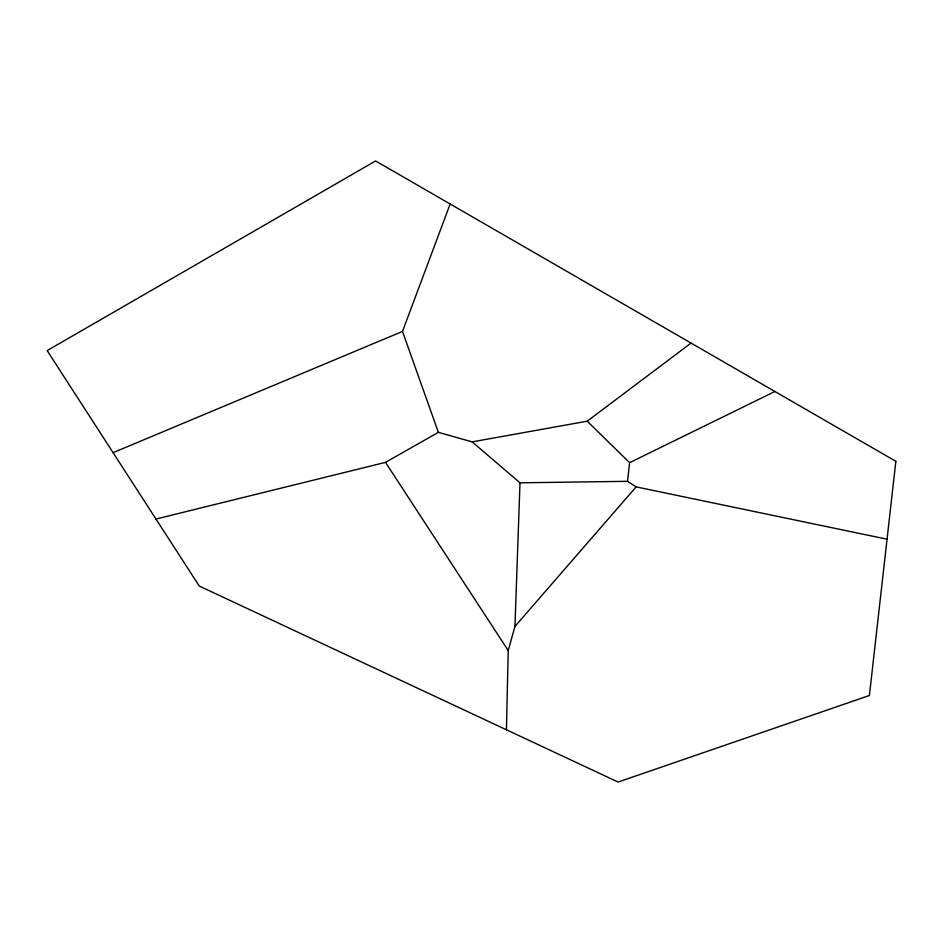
<?xml version="1.0" encoding="UTF-8"?>
<svg xmlns="http://www.w3.org/2000/svg" width="943" height="943" viewBox="0 0 943 943"><rect width="100%" height="100%" fill="white"/><g stroke="black" fill="none" stroke-linecap="round" stroke-linejoin="round"><path stroke-width="1.41" d="M506.426 729.788L508.23 650.576L514.949 626.447L519.994 482.816L472.172 441.878L438.354 432.342L385.51 462.365L155.96 519.039M887.057 539.207L636.124 486.883L627.543 481.319L629.594 462.683L587.218 421.191L472.172 441.878M438.354 432.342L402.496 331.417L450.153 203.994M514.949 626.447L636.124 486.883M587.218 421.191L691.054 343.075M629.594 462.683L774.91 391.498M113.089 452.664L402.496 331.417M519.994 482.816L627.543 481.319M385.51 462.365L508.23 650.576M895.85 461.316L869.399 695.498L618.089 782.042L199.256 586.039L47.15 350.596L375.609 160.958L895.85 461.316"/></g></svg>
